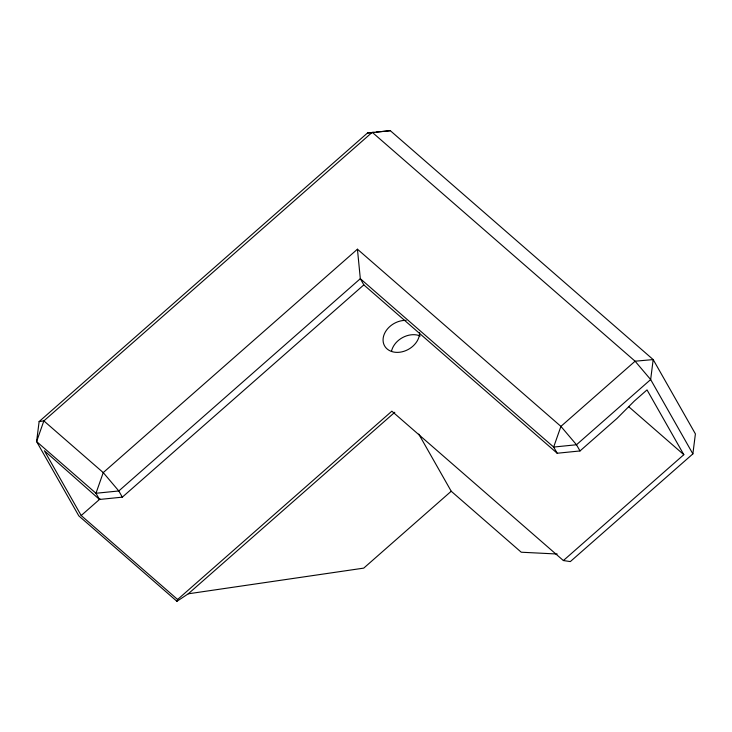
<?xml version="1.0" encoding="UTF-8"?>
<svg xmlns="http://www.w3.org/2000/svg" width="732" height="732" viewBox="0 0 732 732"><rect width="100%" height="100%" fill="white"/><g stroke="black" fill="none" stroke-linecap="round" stroke-linejoin="round"><path stroke-width="1.1" d="M176.924 601.311L177.602 599.49L391.858 411.183L563.384 560.547L570.319 561.59L692.875 453.886L695.4 433.902L653.182 359.586L390.321 130.689L367.491 132.995L39.125 421.586L36.6 441.561L78.818 515.877L176.924 601.311L188.252 593.808L394.795 412.272M357.436 249.191L103.239 472.598L95.974 493.267L99.488 499.462L122.317 497.156L363.831 284.885L360.318 278.7L357.436 249.191L560.922 426.39L576.487 444.754L580.009 450.949L617.085 418.356L634.342 401.045L647.024 389.9L683.825 454.691L563.384 560.547M177.602 599.49L81.188 515.529L100.064 498.94M418.75 434.076L451.223 491.245L363.74 568.124L188.252 593.808M39.125 421.586L43.865 420.891L372.231 132.309L635.092 361.205L650.657 379.569L692.875 453.886M367.491 132.995L374.015 132.336M376.184 132.117L390.321 130.689M363.831 284.885L557.18 453.245L580.009 450.949M557.189 554.014L521.248 552.221L451.223 491.245M628.687 406.681L683.825 454.691M99.488 499.462L44.378 450.747L81.188 515.529M557.18 453.245L553.657 447.06L360.318 278.7L118.804 490.962L95.974 493.267L36.6 441.561L43.865 420.891L103.239 472.598L118.804 490.962L122.317 497.156M419.592 332.493A19.261 14.796 -29.6 0 1 399.956 352.202A19.261 14.796 -29.6 0 1 383.33 337.242A19.261 14.796 -29.6 0 1 406.159 320.396M391.455 351.47A19.261 14.796 -29.6 0 1 420.269 335.997M653.182 359.586L650.657 379.569L576.487 444.754L553.657 447.06L560.922 426.39L635.092 361.205L653.182 359.586"/></g></svg>
